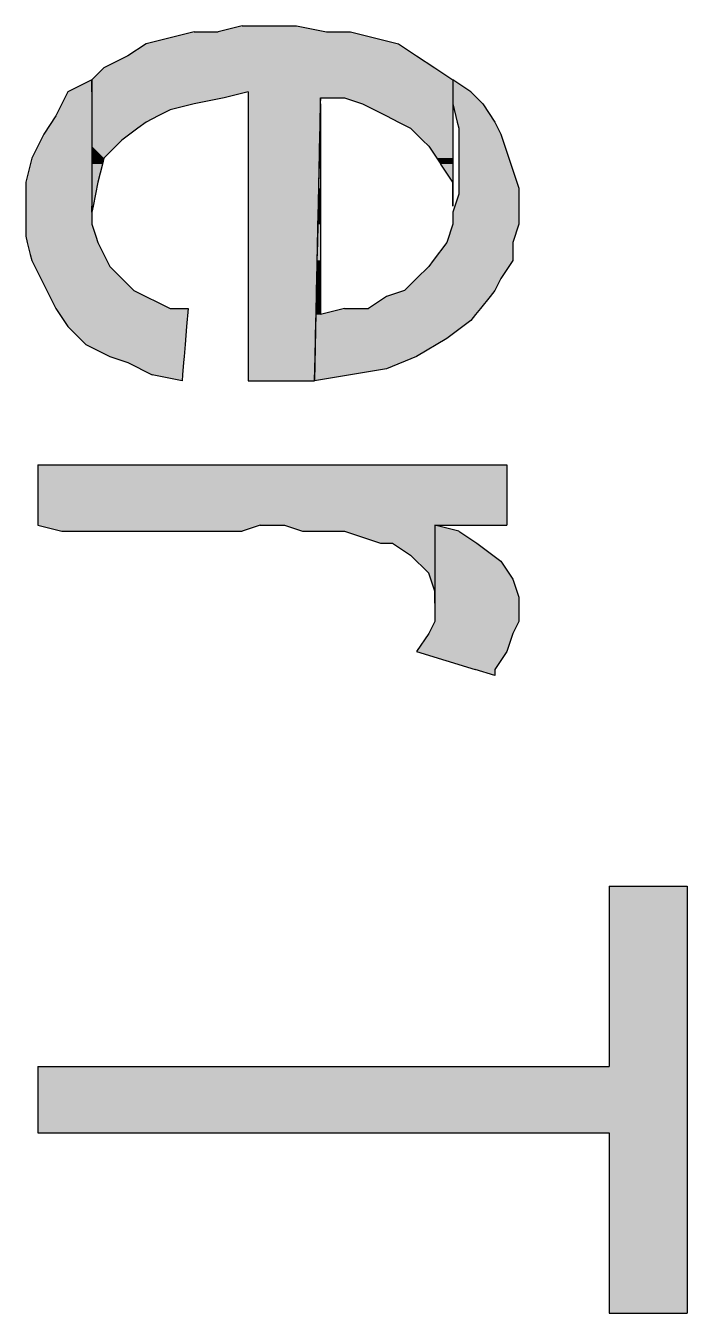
# Model space of a CAD drawing. Extents: x -1063 to 1100, y -467 to 441.
# Drawn here: x 568.47 to 586.8, y 164.75 to 200.42 of the extents above; entities that cross this region are included whole.
import ezdxf

# ---------------------------------------------------------------- set-up
doc = ezdxf.new("R2010")
doc.units = 0
doc.layers.add('H', color=7, linetype='CONTINUOUS')

# ---------------------------------------------------------------- blocks, each defined once
blk = doc.blocks.new('*U539')
at = {"layer": 'H', "color": 0, "linetype": 'CONTINUOUS'}
for p, q in [((570.298, 198.916), (569.632, 198.583)), ((570.298, 198.583), (570.298, 198.916)), ((569.632, 198.583), (569.298, 197.916)), ((570.298, 198.583), (570.298, 197.916)), ((569.298, 197.916), (568.965, 197.416)), ((570.298, 197.916), (570.298, 197.416)), ((568.965, 197.416), (568.632, 196.749)), ((570.298, 197.416), (570.298, 196.749)), ((568.632, 196.749), (568.465, 196.083)), ((570.298, 196.749), (570.298, 196.083)), ((568.465, 196.083), (568.465, 195.416)), ((570.298, 196.083), (570.298, 195.416)), ((568.465, 195.416), (568.465, 195.249)), ((568.465, 195.249), (568.465, 194.916)), ((570.298, 195.416), (570.298, 195.249)), ((570.298, 195.249), (570.298, 194.916)), ((568.465, 194.916), (568.465, 194.583)), ((570.298, 194.916), (570.409, 194.583)), ((568.465, 194.583), (568.507, 194.416)), ((568.507, 194.416), (568.59, 194.083)), ((570.409, 194.583), (570.465, 194.416)), ((570.465, 194.416), (570.632, 194.083)), ((568.59, 194.083), (568.632, 193.916)), ((570.632, 194.083), (570.715, 193.916)), ((568.632, 193.916), (568.715, 193.749)), ((568.715, 193.749), (568.965, 193.249)), ((570.715, 193.916), (570.798, 193.749)), ((570.798, 193.749), (571.298, 193.249)), ((568.965, 193.249), (569.048, 193.083)), ((569.048, 193.083), (569.298, 192.583)), ((571.298, 193.249), (571.465, 193.083)), ((571.465, 193.083), (572.465, 192.583)), ((569.298, 192.583), (569.632, 192.083)), ((572.465, 192.583), (572.798, 192.583)), ((572.798, 192.583), (572.965, 192.583)), ((572.965, 192.583), (572.923, 192.083)), ((569.632, 192.083), (570.132, 191.583)), ((572.923, 192.083), (572.882, 191.583)), ((570.132, 191.583), (570.798, 191.249)), ((572.882, 191.583), (572.854, 191.249)), ((570.798, 191.249), (571.298, 191.083)), ((572.854, 191.249), (572.84, 191.083)), ((571.298, 191.083), (571.965, 190.749)), ((572.84, 191.083), (572.812, 190.749)), ((572.798, 190.583), (571.965, 190.749)), ((572.812, 190.749), (572.798, 190.583))]:
    blk.add_line(p, q, dxfattribs=at)
for points in [[(570.298, 198.916), (569.632, 198.583), (570.298, 198.583)], [(569.632, 198.583), (569.298, 197.916), (570.298, 197.916)], [(569.298, 197.916), (568.965, 197.416), (570.298, 197.416)], [(568.965, 197.416), (568.632, 196.749), (570.298, 196.749)], [(568.632, 196.749), (568.465, 196.083), (570.298, 196.083)], [(568.465, 196.083), (568.465, 195.416), (570.298, 195.416)], [(568.465, 195.416), (568.465, 195.249), (570.298, 195.249)], [(568.465, 195.249), (568.465, 194.916), (570.298, 194.916)], [(568.465, 194.916), (568.465, 194.583), (570.409, 194.583)], [(568.465, 194.583), (568.507, 194.416), (570.465, 194.416)], [(568.507, 194.416), (568.59, 194.083), (570.632, 194.083)], [(568.59, 194.083), (568.632, 193.916), (570.715, 193.916)], [(568.632, 193.916), (568.715, 193.749), (570.798, 193.749)], [(568.715, 193.749), (568.965, 193.249), (571.298, 193.249)], [(568.965, 193.249), (569.048, 193.083), (571.465, 193.083)], [(569.048, 193.083), (569.298, 192.583), (572.465, 192.583)], [(569.298, 192.583), (569.632, 192.083), (572.923, 192.083)], [(572.465, 192.583), (572.465, 192.583), (572.798, 192.583)], [(572.798, 192.583), (572.798, 192.583), (572.965, 192.583)], [(569.632, 192.083), (570.132, 191.583), (572.882, 191.583)], [(570.132, 191.583), (570.798, 191.249), (572.854, 191.249)], [(570.798, 191.249), (571.298, 191.083), (572.84, 191.083)], [(571.298, 191.083), (571.965, 190.749), (572.812, 190.749)]]:
    blk.add_solid(points, dxfattribs=at)
at = {"layer": 'H', "color": 0, "linetype": 'CONTINUOUS', "extrusion": (0, 0, -1)}
for points in [[(-569.632, 198.583), (-570.298, 198.583), (-570.298, 197.916)], [(-569.298, 197.916), (-570.298, 197.916), (-570.298, 197.416)], [(-568.965, 197.416), (-570.298, 197.416), (-570.298, 196.749)], [(-568.632, 196.749), (-570.298, 196.749), (-570.298, 196.083)], [(-568.465, 196.083), (-570.298, 196.083), (-570.298, 195.416)], [(-568.465, 195.416), (-570.298, 195.416), (-570.298, 195.249)], [(-568.465, 195.249), (-570.298, 195.249), (-570.298, 194.916)], [(-568.465, 194.916), (-570.298, 194.916), (-570.409, 194.583)], [(-568.465, 194.583), (-570.409, 194.583), (-570.465, 194.416)], [(-568.507, 194.416), (-570.465, 194.416), (-570.632, 194.083)], [(-568.59, 194.083), (-570.632, 194.083), (-570.715, 193.916)], [(-568.632, 193.916), (-570.715, 193.916), (-570.798, 193.749)], [(-568.715, 193.749), (-570.798, 193.749), (-571.298, 193.249)], [(-568.965, 193.249), (-571.298, 193.249), (-571.465, 193.083)], [(-569.048, 193.083), (-571.465, 193.083), (-572.465, 192.583)], [(-569.298, 192.583), (-572.965, 192.583), (-572.923, 192.083)], [(-569.632, 192.083), (-572.923, 192.083), (-572.882, 191.583)], [(-570.132, 191.583), (-572.882, 191.583), (-572.854, 191.249)], [(-570.798, 191.249), (-572.854, 191.249), (-572.84, 191.083)], [(-571.298, 191.083), (-572.84, 191.083), (-572.812, 190.749)], [(-571.965, 190.749), (-572.812, 190.749), (-572.798, 190.583)]]:
    blk.add_solid(points, dxfattribs=at)
blk = doc.blocks.new('*U540')
at = {"layer": 'H', "color": 0, "linetype": 'CONTINUOUS'}
for p, q in [((573.132, 200.249), (572.465, 200.083)), ((573.132, 200.249), (573.798, 200.249)), ((574.465, 200.416), (573.798, 200.249)), ((574.465, 200.416), (575.298, 200.416)), ((575.298, 200.416), (575.965, 200.416)), ((575.965, 200.416), (576.798, 200.249)), ((576.798, 200.249), (577.465, 200.249)), ((577.465, 200.249), (578.132, 200.083)), ((571.798, 199.916), (571.298, 199.583)), ((572.465, 200.083), (571.798, 199.916)), ((578.132, 200.083), (578.798, 199.916)), ((578.798, 199.916), (579.298, 199.583)), ((571.298, 199.583), (570.632, 199.249)), ((579.298, 199.583), (579.798, 199.249)), ((570.632, 199.249), (570.298, 198.916)), ((579.798, 199.249), (580.298, 198.916)), ((570.298, 198.916), (570.298, 198.583)), ((580.298, 198.916), (580.298, 198.583)), ((570.298, 198.583), (570.298, 198.416)), ((570.298, 198.416), (570.298, 198.249)), ((573.965, 198.416), (573.132, 198.249)), ((574.632, 198.583), (573.965, 198.416)), ((574.632, 198.583), (574.632, 198.416)), ((574.632, 198.416), (574.632, 198.249)), ((576.632, 198.416), (576.628, 198.249)), ((576.632, 198.416), (577.298, 198.416)), ((577.298, 198.416), (577.798, 198.249)), ((580.298, 198.583), (580.298, 198.416)), ((580.298, 198.416), (580.298, 198.249)), ((570.298, 198.249), (570.298, 198.083)), ((570.298, 198.083), (570.298, 197.916)), ((572.465, 198.083), (572.132, 197.916)), ((573.132, 198.249), (572.465, 198.083)), ((574.632, 198.249), (574.632, 198.083)), ((574.632, 198.083), (574.632, 197.916)), ((576.625, 198.083), (576.621, 197.916)), ((576.628, 198.249), (576.625, 198.083)), ((577.798, 198.249), (578.132, 198.083)), ((578.132, 198.083), (578.465, 197.916)), ((580.298, 198.249), (580.298, 198.083)), ((580.298, 198.083), (580.298, 197.916)), ((570.298, 197.916), (570.298, 197.749)), ((570.298, 197.749), (570.298, 197.583)), ((571.798, 197.749), (571.576, 197.583)), ((572.132, 197.916), (571.798, 197.749)), ((574.632, 197.916), (574.632, 197.749)), ((574.632, 197.749), (574.632, 197.583)), ((576.617, 197.749), (576.614, 197.583)), ((576.621, 197.916), (576.617, 197.749)), ((578.465, 197.916), (578.798, 197.749)), ((578.798, 197.749), (579.132, 197.583)), ((580.298, 197.916), (580.298, 197.749)), ((580.298, 197.749), (580.298, 197.583)), ((570.298, 197.583), (570.298, 197.249)), ((570.298, 197.249), (570.298, 197.083)), ((571.132, 197.249), (570.965, 197.083)), ((571.576, 197.583), (571.132, 197.249)), ((574.632, 197.583), (574.632, 197.249)), ((574.632, 197.249), (574.632, 197.083)), ((576.607, 197.249), (576.603, 197.083)), ((576.614, 197.583), (576.607, 197.249)), ((579.132, 197.583), (579.465, 197.249)), ((579.465, 197.249), (579.632, 197.083)), ((580.298, 197.583), (580.298, 197.249)), ((580.298, 197.249), (580.298, 197.083)), ((570.298, 197.083), (570.298, 196.749)), ((570.965, 197.083), (570.632, 196.749)), ((574.632, 197.083), (574.632, 196.749)), ((576.603, 197.083), (576.596, 196.749)), ((579.632, 197.083), (579.854, 196.749)), ((580.298, 197.083), (580.298, 196.749)), ((570.298, 196.749), (570.298, 196.583)), ((570.298, 196.583), (570.298, 196.083)), ((570.59, 196.583), (570.465, 196.083)), ((570.632, 196.749), (570.59, 196.583)), ((574.632, 196.749), (574.632, 196.583)), ((574.632, 196.583), (574.632, 196.083)), ((576.593, 196.583), (576.582, 196.083)), ((576.596, 196.749), (576.593, 196.583)), ((579.854, 196.749), (579.965, 196.583)), ((580.298, 196.083), (579.965, 196.583)), ((580.298, 196.749), (580.298, 196.583)), ((580.298, 196.583), (580.298, 196.083)), ((570.298, 196.083), (570.298, 195.416)), ((570.465, 196.083), (570.332, 195.416)), ((574.632, 196.083), (574.632, 195.416)), ((576.582, 196.083), (576.568, 195.416)), ((580.298, 196.083), (580.298, 195.416)), ((580.298, 195.416), (580.298, 196.083)), ((570.332, 195.416), (570.298, 195.249)), ((570.298, 195.249), (570.298, 195.416)), ((574.632, 195.416), (574.632, 195.249)), ((574.632, 195.249), (574.632, 190.583)), ((576.564, 195.249), (576.465, 190.583)), ((576.568, 195.416), (576.564, 195.249)), ((574.632, 190.583), (576.465, 190.583))]:
    blk.add_line(p, q, dxfattribs=at)
for points in [[(573.132, 200.249), (572.465, 200.083), (578.132, 200.083)], [(573.132, 200.249), (573.132, 200.249), (573.798, 200.249)], [(574.465, 200.416), (573.798, 200.249), (576.798, 200.249)], [(574.465, 200.416), (574.465, 200.416), (575.298, 200.416)], [(575.298, 200.416), (575.298, 200.416), (575.965, 200.416)], [(576.798, 200.249), (576.798, 200.249), (577.465, 200.249)], [(571.798, 199.916), (571.298, 199.583), (579.298, 199.583)], [(572.465, 200.083), (571.798, 199.916), (578.798, 199.916)], [(571.298, 199.583), (570.632, 199.249), (579.798, 199.249)], [(570.632, 199.249), (570.298, 198.916), (580.298, 198.916)], [(570.298, 198.916), (570.298, 198.583), (580.298, 198.583)], [(570.298, 198.583), (570.298, 198.416), (573.965, 198.416)], [(570.298, 198.416), (570.298, 198.249), (573.132, 198.249)], [(574.632, 198.583), (574.632, 198.416), (580.298, 198.416)], [(574.632, 198.416), (574.632, 198.249), (576.628, 198.249)], [(576.632, 198.416), (576.632, 198.416), (577.298, 198.416)], [(577.298, 198.416), (577.798, 198.249), (580.298, 198.249)], [(570.298, 198.249), (570.298, 198.083), (572.465, 198.083)], [(570.298, 198.083), (570.298, 197.916), (572.132, 197.916)], [(574.632, 198.249), (574.632, 198.083), (576.625, 198.083)], [(574.632, 198.083), (574.632, 197.916), (576.621, 197.916)], [(577.798, 198.249), (578.132, 198.083), (580.298, 198.083)], [(578.132, 198.083), (578.465, 197.916), (580.298, 197.916)], [(570.298, 197.916), (570.298, 197.749), (571.798, 197.749)], [(570.298, 197.749), (570.298, 197.583), (571.576, 197.583)], [(574.632, 197.916), (574.632, 197.749), (576.617, 197.749)], [(574.632, 197.749), (574.632, 197.583), (576.614, 197.583)], [(578.465, 197.916), (578.798, 197.749), (580.298, 197.749)], [(578.798, 197.749), (579.132, 197.583), (580.298, 197.583)], [(570.298, 197.583), (570.298, 197.249), (571.132, 197.249)], [(570.298, 197.249), (570.298, 197.083), (570.965, 197.083)], [(574.632, 197.583), (574.632, 197.249), (576.607, 197.249)], [(574.632, 197.249), (574.632, 197.083), (576.603, 197.083)], [(579.132, 197.583), (579.465, 197.249), (580.298, 197.249)], [(579.465, 197.249), (579.632, 197.083), (580.298, 197.083)], [(570.298, 197.083), (570.298, 196.749), (570.632, 196.749)], [(574.632, 197.083), (574.632, 196.749), (576.596, 196.749)], [(579.632, 197.083), (579.854, 196.749), (580.298, 196.749)], [(570.298, 196.749), (570.298, 196.583), (570.59, 196.583)], [(570.298, 196.583), (570.298, 196.083), (570.465, 196.083)], [(574.632, 196.749), (574.632, 196.583), (576.593, 196.583)], [(574.632, 196.583), (574.632, 196.083), (576.582, 196.083)], [(579.854, 196.749), (579.965, 196.583), (580.298, 196.583)], [(570.298, 196.083), (570.298, 195.416), (570.332, 195.416)], [(574.632, 196.083), (574.632, 195.416), (576.568, 195.416)], [(580.298, 196.083), (580.298, 195.416), (580.298, 195.416)], [(574.632, 195.416), (574.632, 195.249), (576.564, 195.249)], [(574.632, 195.249), (574.632, 190.583), (576.465, 190.583)], [(574.632, 190.583), (574.632, 190.583), (576.465, 190.583)]]:
    blk.add_solid(points, dxfattribs=at)
at = {"layer": 'H', "color": 0, "linetype": 'CONTINUOUS', "extrusion": (0, 0, -1)}
for points in [[(-573.132, 200.249), (-577.465, 200.249), (-578.132, 200.083)], [(-574.465, 200.416), (-575.965, 200.416), (-576.798, 200.249)], [(-571.798, 199.916), (-578.798, 199.916), (-579.298, 199.583)], [(-572.465, 200.083), (-578.132, 200.083), (-578.798, 199.916)], [(-571.298, 199.583), (-579.298, 199.583), (-579.798, 199.249)], [(-570.632, 199.249), (-579.798, 199.249), (-580.298, 198.916)], [(-570.298, 198.916), (-580.298, 198.916), (-580.298, 198.583)], [(-570.298, 198.583), (-574.632, 198.583), (-573.965, 198.416)], [(-570.298, 198.416), (-573.965, 198.416), (-573.132, 198.249)], [(-574.632, 198.583), (-580.298, 198.583), (-580.298, 198.416)], [(-574.632, 198.416), (-576.632, 198.416), (-576.628, 198.249)], [(-577.298, 198.416), (-580.298, 198.416), (-580.298, 198.249)], [(-570.298, 198.249), (-573.132, 198.249), (-572.465, 198.083)], [(-570.298, 198.083), (-572.465, 198.083), (-572.132, 197.916)], [(-574.632, 198.249), (-576.628, 198.249), (-576.625, 198.083)], [(-574.632, 198.083), (-576.625, 198.083), (-576.621, 197.916)], [(-577.798, 198.249), (-580.298, 198.249), (-580.298, 198.083)], [(-578.132, 198.083), (-580.298, 198.083), (-580.298, 197.916)], [(-570.298, 197.916), (-572.132, 197.916), (-571.798, 197.749)], [(-570.298, 197.749), (-571.798, 197.749), (-571.576, 197.583)], [(-574.632, 197.916), (-576.621, 197.916), (-576.617, 197.749)], [(-574.632, 197.749), (-576.617, 197.749), (-576.614, 197.583)], [(-578.465, 197.916), (-580.298, 197.916), (-580.298, 197.749)], [(-578.798, 197.749), (-580.298, 197.749), (-580.298, 197.583)], [(-570.298, 197.583), (-571.576, 197.583), (-571.132, 197.249)], [(-570.298, 197.249), (-571.132, 197.249), (-570.965, 197.083)], [(-574.632, 197.583), (-576.614, 197.583), (-576.607, 197.249)], [(-574.632, 197.249), (-576.607, 197.249), (-576.603, 197.083)], [(-579.132, 197.583), (-580.298, 197.583), (-580.298, 197.249)], [(-579.465, 197.249), (-580.298, 197.249), (-580.298, 197.083)], [(-570.298, 197.083), (-570.965, 197.083), (-570.632, 196.749)], [(-574.632, 197.083), (-576.603, 197.083), (-576.596, 196.749)], [(-579.632, 197.083), (-580.298, 197.083), (-580.298, 196.749)], [(-570.298, 196.749), (-570.632, 196.749), (-570.59, 196.583)], [(-570.298, 196.583), (-570.59, 196.583), (-570.465, 196.083)], [(-574.632, 196.749), (-576.596, 196.749), (-576.593, 196.583)], [(-574.632, 196.583), (-576.593, 196.583), (-576.582, 196.083)], [(-579.854, 196.749), (-580.298, 196.749), (-580.298, 196.583)], [(-579.965, 196.583), (-580.298, 196.583), (-580.298, 196.083)], [(-570.298, 196.083), (-570.465, 196.083), (-570.332, 195.416)], [(-574.632, 196.083), (-576.582, 196.083), (-576.568, 195.416)], [(-570.298, 195.416), (-570.332, 195.416), (-570.298, 195.249)], [(-574.632, 195.416), (-576.568, 195.416), (-576.564, 195.249)], [(-574.632, 195.249), (-576.564, 195.249), (-576.465, 190.583)]]:
    blk.add_solid(points, dxfattribs=at)
blk = doc.blocks.new('*U541')
at = {"layer": 'H', "color": 0, "linetype": 'CONTINUOUS'}
for p, q in [((580.298, 198.916), (580.298, 198.583)), ((580.798, 198.583), (580.298, 198.916)), ((576.632, 198.416), (576.628, 198.249)), ((576.632, 198.249), (576.632, 198.416)), ((580.298, 198.583), (580.298, 198.416)), ((580.298, 198.416), (580.298, 198.249)), ((580.798, 198.583), (580.965, 198.416)), ((580.965, 198.416), (581.132, 198.249)), ((576.628, 198.249), (576.617, 197.749)), ((576.632, 198.249), (576.632, 197.749)), ((580.298, 198.249), (580.423, 197.749)), ((581.132, 198.249), (581.465, 197.749)), ((576.617, 197.749), (576.614, 197.583)), ((576.632, 197.749), (576.632, 197.583)), ((580.423, 197.749), (580.465, 197.583)), ((581.465, 197.749), (581.548, 197.583)), ((576.61, 197.416), (576.6, 196.916)), ((576.614, 197.583), (576.61, 197.416)), ((576.632, 197.583), (576.632, 197.416)), ((576.632, 197.416), (576.632, 196.916)), ((580.465, 197.583), (580.465, 197.416)), ((580.465, 197.416), (580.465, 196.916)), ((581.548, 197.583), (581.632, 197.416)), ((581.632, 197.416), (581.798, 196.916)), ((576.6, 196.916), (576.589, 196.416)), ((576.632, 196.916), (576.632, 196.416)), ((580.465, 196.916), (580.465, 196.416)), ((581.798, 196.916), (581.965, 196.416)), ((576.589, 196.416), (576.578, 195.916)), ((576.632, 196.416), (576.632, 195.916)), ((580.465, 196.416), (580.465, 195.916)), ((581.965, 196.416), (582.132, 195.916)), ((576.578, 195.916), (576.575, 195.749)), ((576.632, 195.916), (576.632, 195.749)), ((580.465, 195.916), (580.465, 195.749)), ((582.132, 195.916), (582.132, 195.749)), ((576.575, 195.749), (576.568, 195.416)), ((576.632, 195.749), (576.632, 195.416)), ((580.465, 195.749), (580.354, 195.416)), ((582.132, 195.749), (582.132, 195.416)), ((576.564, 195.249), (576.557, 194.916)), ((576.568, 195.416), (576.564, 195.249)), ((576.632, 195.416), (576.632, 195.249)), ((576.632, 195.249), (576.632, 194.916)), ((580.354, 195.416), (580.298, 195.249)), ((580.298, 195.249), (580.298, 194.916)), ((582.132, 195.416), (582.132, 195.249)), ((582.132, 195.249), (582.132, 194.916)), ((576.557, 194.916), (576.547, 194.416)), ((576.632, 194.916), (576.632, 194.416)), ((580.298, 194.916), (580.132, 194.416)), ((582.132, 194.916), (581.965, 194.416)), ((576.547, 194.416), (576.536, 193.916)), ((576.632, 194.416), (576.632, 193.916)), ((580.132, 194.416), (579.757, 193.916)), ((581.965, 194.416), (581.965, 193.916)), ((576.532, 193.749), (576.525, 193.416)), ((576.536, 193.916), (576.532, 193.749)), ((576.632, 193.916), (576.632, 193.749)), ((576.632, 193.749), (576.632, 193.416)), ((579.632, 193.749), (579.298, 193.416)), ((579.757, 193.916), (579.632, 193.749)), ((581.854, 193.749), (581.632, 193.416)), ((581.965, 193.916), (581.854, 193.749)), ((576.525, 193.416), (576.518, 193.083)), ((576.632, 193.416), (576.632, 193.083)), ((579.298, 193.416), (578.965, 193.083)), ((581.632, 193.416), (581.465, 193.083)), ((576.518, 193.083), (576.515, 192.916)), ((576.632, 193.083), (576.632, 192.916)), ((578.965, 193.083), (578.465, 192.916)), ((581.465, 193.083), (581.332, 192.916)), ((576.515, 192.916), (576.508, 192.583)), ((576.632, 192.916), (576.632, 192.583)), ((578.465, 192.916), (577.965, 192.583)), ((581.332, 192.916), (581.065, 192.583)), ((576.5, 192.249), (576.49, 191.749)), ((576.504, 192.416), (576.5, 192.249)), ((576.508, 192.583), (576.504, 192.416)), ((576.632, 192.583), (576.632, 192.416)), ((577.298, 192.583), (576.632, 192.416)), ((577.298, 192.583), (577.965, 192.583)), ((580.798, 192.249), (580.132, 191.749)), ((580.932, 192.416), (580.798, 192.249)), ((581.065, 192.583), (580.932, 192.416)), ((576.49, 191.749), (576.479, 191.249)), ((580.132, 191.749), (579.298, 191.249)), ((576.479, 191.249), (576.472, 190.916)), ((579.298, 191.249), (578.465, 190.916)), ((576.472, 190.916), (576.469, 190.749)), ((578.465, 190.916), (577.465, 190.749)), ((577.465, 190.749), (576.465, 190.583)), ((576.465, 190.583), (576.469, 190.749))]:
    blk.add_line(p, q, dxfattribs=at)
for points in [[(580.298, 198.916), (580.298, 198.583), (580.798, 198.583)], [(576.632, 198.416), (576.628, 198.249), (576.632, 198.249)], [(580.298, 198.583), (580.298, 198.416), (580.965, 198.416)], [(580.298, 198.416), (580.298, 198.249), (581.132, 198.249)], [(576.628, 198.249), (576.617, 197.749), (576.632, 197.749)], [(580.298, 198.249), (580.423, 197.749), (581.465, 197.749)], [(576.617, 197.749), (576.614, 197.583), (576.632, 197.583)], [(580.423, 197.749), (580.465, 197.583), (581.548, 197.583)], [(576.61, 197.416), (576.6, 196.916), (576.632, 196.916)], [(576.614, 197.583), (576.61, 197.416), (576.632, 197.416)], [(580.465, 197.583), (580.465, 197.416), (581.632, 197.416)], [(580.465, 197.416), (580.465, 196.916), (581.798, 196.916)], [(576.6, 196.916), (576.589, 196.416), (576.632, 196.416)], [(580.465, 196.916), (580.465, 196.416), (581.965, 196.416)], [(576.589, 196.416), (576.578, 195.916), (576.632, 195.916)], [(580.465, 196.416), (580.465, 195.916), (582.132, 195.916)], [(576.578, 195.916), (576.575, 195.749), (576.632, 195.749)], [(580.465, 195.916), (580.465, 195.749), (582.132, 195.749)], [(576.575, 195.749), (576.568, 195.416), (576.632, 195.416)], [(580.465, 195.749), (580.354, 195.416), (582.132, 195.416)], [(576.564, 195.249), (576.557, 194.916), (576.632, 194.916)], [(576.568, 195.416), (576.564, 195.249), (576.632, 195.249)], [(580.354, 195.416), (580.298, 195.249), (582.132, 195.249)], [(580.298, 195.249), (580.298, 194.916), (582.132, 194.916)], [(576.557, 194.916), (576.547, 194.416), (576.632, 194.416)], [(580.298, 194.916), (580.132, 194.416), (581.965, 194.416)], [(576.547, 194.416), (576.536, 193.916), (576.632, 193.916)], [(580.132, 194.416), (579.757, 193.916), (581.965, 193.916)], [(576.532, 193.749), (576.525, 193.416), (576.632, 193.416)], [(576.536, 193.916), (576.532, 193.749), (576.632, 193.749)], [(579.632, 193.749), (579.298, 193.416), (581.632, 193.416)], [(579.757, 193.916), (579.632, 193.749), (581.854, 193.749)], [(576.525, 193.416), (576.518, 193.083), (576.632, 193.083)], [(579.298, 193.416), (578.965, 193.083), (581.465, 193.083)], [(576.518, 193.083), (576.515, 192.916), (576.632, 192.916)], [(578.965, 193.083), (578.465, 192.916), (581.332, 192.916)], [(576.515, 192.916), (576.508, 192.583), (576.632, 192.583)], [(578.465, 192.916), (577.965, 192.583), (581.065, 192.583)], [(576.5, 192.249), (576.49, 191.749), (580.132, 191.749)], [(576.504, 192.416), (576.5, 192.249), (580.798, 192.249)], [(576.508, 192.583), (576.504, 192.416), (576.632, 192.416)], [(577.298, 192.583), (576.632, 192.416), (580.932, 192.416)], [(577.298, 192.583), (577.298, 192.583), (577.965, 192.583)], [(576.49, 191.749), (576.479, 191.249), (579.298, 191.249)], [(576.479, 191.249), (576.472, 190.916), (578.465, 190.916)], [(576.472, 190.916), (576.469, 190.749), (577.465, 190.749)]]:
    blk.add_solid(points, dxfattribs=at)
at = {"layer": 'H', "color": 0, "linetype": 'CONTINUOUS', "extrusion": (0, 0, -1)}
for points in [[(-580.298, 198.583), (-580.798, 198.583), (-580.965, 198.416)], [(-580.298, 198.416), (-580.965, 198.416), (-581.132, 198.249)], [(-576.628, 198.249), (-576.632, 198.249), (-576.632, 197.749)], [(-580.298, 198.249), (-581.132, 198.249), (-581.465, 197.749)], [(-576.617, 197.749), (-576.632, 197.749), (-576.632, 197.583)], [(-580.423, 197.749), (-581.465, 197.749), (-581.548, 197.583)], [(-576.61, 197.416), (-576.632, 197.416), (-576.632, 196.916)], [(-576.614, 197.583), (-576.632, 197.583), (-576.632, 197.416)], [(-580.465, 197.583), (-581.548, 197.583), (-581.632, 197.416)], [(-580.465, 197.416), (-581.632, 197.416), (-581.798, 196.916)], [(-576.6, 196.916), (-576.632, 196.916), (-576.632, 196.416)], [(-580.465, 196.916), (-581.798, 196.916), (-581.965, 196.416)], [(-576.589, 196.416), (-576.632, 196.416), (-576.632, 195.916)], [(-580.465, 196.416), (-581.965, 196.416), (-582.132, 195.916)], [(-576.578, 195.916), (-576.632, 195.916), (-576.632, 195.749)], [(-580.465, 195.916), (-582.132, 195.916), (-582.132, 195.749)], [(-576.575, 195.749), (-576.632, 195.749), (-576.632, 195.416)], [(-580.465, 195.749), (-582.132, 195.749), (-582.132, 195.416)], [(-576.564, 195.249), (-576.632, 195.249), (-576.632, 194.916)], [(-576.568, 195.416), (-576.632, 195.416), (-576.632, 195.249)], [(-580.298, 195.249), (-582.132, 195.249), (-582.132, 194.916)], [(-580.354, 195.416), (-582.132, 195.416), (-582.132, 195.249)], [(-576.557, 194.916), (-576.632, 194.916), (-576.632, 194.416)], [(-580.298, 194.916), (-582.132, 194.916), (-581.965, 194.416)], [(-576.547, 194.416), (-576.632, 194.416), (-576.632, 193.916)], [(-580.132, 194.416), (-581.965, 194.416), (-581.965, 193.916)], [(-576.532, 193.749), (-576.632, 193.749), (-576.632, 193.416)], [(-576.536, 193.916), (-576.632, 193.916), (-576.632, 193.749)], [(-579.632, 193.749), (-581.854, 193.749), (-581.632, 193.416)], [(-579.757, 193.916), (-581.965, 193.916), (-581.854, 193.749)], [(-576.525, 193.416), (-576.632, 193.416), (-576.632, 193.083)], [(-579.298, 193.416), (-581.632, 193.416), (-581.465, 193.083)], [(-576.518, 193.083), (-576.632, 193.083), (-576.632, 192.916)], [(-578.965, 193.083), (-581.465, 193.083), (-581.332, 192.916)], [(-576.515, 192.916), (-576.632, 192.916), (-576.632, 192.583)], [(-578.465, 192.916), (-581.332, 192.916), (-581.065, 192.583)], [(-576.5, 192.249), (-580.798, 192.249), (-580.132, 191.749)], [(-576.504, 192.416), (-580.932, 192.416), (-580.798, 192.249)], [(-576.508, 192.583), (-576.632, 192.583), (-576.632, 192.416)], [(-577.298, 192.583), (-581.065, 192.583), (-580.932, 192.416)], [(-576.49, 191.749), (-580.132, 191.749), (-579.298, 191.249)], [(-576.479, 191.249), (-579.298, 191.249), (-578.465, 190.916)], [(-576.472, 190.916), (-578.465, 190.916), (-577.465, 190.749)], [(-576.469, 190.749), (-577.465, 190.749), (-576.465, 190.583)]]:
    blk.add_solid(points, dxfattribs=at)
blk = doc.blocks.new('*U542')
at = {"layer": 'H', "color": 0, "linetype": 'CONTINUOUS'}
for p, q in [((568.798, 188.249), (581.798, 188.249)), ((568.798, 188.249), (568.798, 186.583)), ((581.798, 188.249), (581.798, 186.583)), ((568.798, 186.583), (569.465, 186.416)), ((574.965, 186.583), (574.465, 186.416)), ((574.965, 186.583), (575.632, 186.583)), ((575.632, 186.583), (576.132, 186.416)), ((579.798, 186.583), (581.798, 186.583)), ((579.798, 186.583), (579.798, 186.416)), ((569.465, 186.416), (569.965, 186.416)), ((569.965, 186.416), (570.632, 186.416)), ((570.632, 186.416), (571.132, 186.416)), ((571.132, 186.416), (571.632, 186.416)), ((571.632, 186.416), (572.298, 186.416)), ((572.298, 186.416), (572.798, 186.416)), ((572.798, 186.416), (573.298, 186.416)), ((573.298, 186.416), (573.965, 186.416)), ((573.965, 186.416), (574.465, 186.416)), ((576.132, 186.416), (576.632, 186.416)), ((576.632, 186.416), (577.298, 186.416)), ((577.298, 186.416), (577.798, 186.249)), ((577.798, 186.249), (578.298, 186.083)), ((579.798, 186.416), (579.798, 186.249)), ((579.798, 186.249), (579.798, 186.083)), ((578.298, 186.083), (578.632, 186.083)), ((578.632, 186.083), (579.132, 185.749)), ((579.798, 186.083), (579.798, 185.749)), ((579.132, 185.749), (579.632, 185.249)), ((579.798, 185.749), (579.798, 185.249)), ((579.798, 184.749), (579.632, 185.249)), ((579.798, 185.249), (579.798, 184.749)), ((579.798, 184.749), (579.798, 184.416)), ((579.798, 184.416), (579.798, 184.749))]:
    blk.add_line(p, q, dxfattribs=at)
for points in [[(568.798, 188.249), (568.798, 188.249), (581.798, 188.249)], [(568.798, 188.249), (568.798, 186.583), (581.798, 186.583)], [(568.798, 186.583), (569.465, 186.416), (574.465, 186.416)], [(574.965, 186.583), (574.965, 186.583), (575.632, 186.583)], [(575.632, 186.583), (576.132, 186.416), (579.798, 186.416)], [(579.798, 186.583), (579.798, 186.583), (581.798, 186.583)], [(569.465, 186.416), (569.465, 186.416), (569.965, 186.416)], [(569.965, 186.416), (569.965, 186.416), (570.632, 186.416)], [(570.632, 186.416), (570.632, 186.416), (571.132, 186.416)], [(571.132, 186.416), (571.132, 186.416), (571.632, 186.416)], [(571.632, 186.416), (571.632, 186.416), (572.298, 186.416)], [(572.298, 186.416), (572.298, 186.416), (572.798, 186.416)], [(572.798, 186.416), (572.798, 186.416), (573.298, 186.416)], [(573.298, 186.416), (573.298, 186.416), (573.965, 186.416)], [(573.965, 186.416), (573.965, 186.416), (574.465, 186.416)], [(576.132, 186.416), (576.132, 186.416), (576.632, 186.416)], [(576.632, 186.416), (576.632, 186.416), (577.298, 186.416)], [(577.298, 186.416), (577.798, 186.249), (579.798, 186.249)], [(577.798, 186.249), (578.298, 186.083), (579.798, 186.083)], [(578.298, 186.083), (578.298, 186.083), (578.632, 186.083)], [(578.632, 186.083), (579.132, 185.749), (579.798, 185.749)], [(579.132, 185.749), (579.632, 185.249), (579.798, 185.249)], [(579.798, 184.749), (579.798, 184.416), (579.798, 184.416)]]:
    blk.add_solid(points, dxfattribs=at)
at = {"layer": 'H', "color": 0, "linetype": 'CONTINUOUS', "extrusion": (0, 0, -1)}
for points in [[(-568.798, 188.249), (-581.798, 188.249), (-581.798, 186.583)], [(-568.798, 186.583), (-574.965, 186.583), (-574.465, 186.416)], [(-575.632, 186.583), (-579.798, 186.583), (-579.798, 186.416)], [(-577.298, 186.416), (-579.798, 186.416), (-579.798, 186.249)], [(-577.798, 186.249), (-579.798, 186.249), (-579.798, 186.083)], [(-578.632, 186.083), (-579.798, 186.083), (-579.798, 185.749)], [(-579.132, 185.749), (-579.798, 185.749), (-579.798, 185.249)], [(-579.632, 185.249), (-579.798, 185.249), (-579.798, 184.749)]]:
    blk.add_solid(points, dxfattribs=at)
blk = doc.blocks.new('*U543')
at = {"layer": 'H', "color": 0, "linetype": 'CONTINUOUS'}
for p, q in [((579.798, 186.583), (579.798, 186.416)), ((580.465, 186.416), (579.798, 186.583)), ((579.798, 186.416), (579.798, 186.083)), ((580.465, 186.416), (580.965, 186.083)), ((579.798, 186.083), (579.798, 185.583)), ((580.965, 186.083), (581.632, 185.583)), ((579.798, 185.583), (579.798, 185.083)), ((581.632, 185.583), (581.965, 185.083)), ((579.798, 185.083), (579.798, 184.583)), ((581.965, 185.083), (582.132, 184.583)), ((579.798, 184.583), (579.798, 184.416)), ((579.798, 184.416), (579.798, 183.916)), ((582.132, 184.583), (582.132, 184.416)), ((582.132, 184.416), (582.132, 183.916)), ((579.798, 183.916), (579.632, 183.583)), ((582.132, 183.916), (581.965, 183.583)), ((579.632, 183.583), (579.298, 183.083)), ((581.965, 183.583), (581.798, 183.083)), ((579.298, 183.083), (580.923, 182.583)), ((581.798, 183.083), (581.465, 182.583)), ((581.465, 182.416), (580.923, 182.583)), ((581.465, 182.583), (581.465, 182.416))]:
    blk.add_line(p, q, dxfattribs=at)
for points in [[(579.798, 186.583), (579.798, 186.416), (580.465, 186.416)], [(579.798, 186.416), (579.798, 186.083), (580.965, 186.083)], [(579.798, 186.083), (579.798, 185.583), (581.632, 185.583)], [(579.798, 185.583), (579.798, 185.083), (581.965, 185.083)], [(579.798, 185.083), (579.798, 184.583), (582.132, 184.583)], [(579.798, 184.583), (579.798, 184.416), (582.132, 184.416)], [(579.798, 184.416), (579.798, 183.916), (582.132, 183.916)], [(579.798, 183.916), (579.632, 183.583), (581.965, 183.583)], [(579.632, 183.583), (579.298, 183.083), (581.798, 183.083)], [(579.298, 183.083), (580.923, 182.583), (581.465, 182.583)]]:
    blk.add_solid(points, dxfattribs=at)
at = {"layer": 'H', "color": 0, "linetype": 'CONTINUOUS', "extrusion": (0, 0, -1)}
for points in [[(-579.798, 186.416), (-580.465, 186.416), (-580.965, 186.083)], [(-579.798, 186.083), (-580.965, 186.083), (-581.632, 185.583)], [(-579.798, 185.583), (-581.632, 185.583), (-581.965, 185.083)], [(-579.798, 185.083), (-581.965, 185.083), (-582.132, 184.583)], [(-579.798, 184.583), (-582.132, 184.583), (-582.132, 184.416)], [(-579.798, 184.416), (-582.132, 184.416), (-582.132, 183.916)], [(-579.798, 183.916), (-582.132, 183.916), (-581.965, 183.583)], [(-579.632, 183.583), (-581.965, 183.583), (-581.798, 183.083)], [(-579.298, 183.083), (-581.798, 183.083), (-581.465, 182.583)], [(-580.923, 182.583), (-581.465, 182.583), (-581.465, 182.416)]]:
    blk.add_solid(points, dxfattribs=at)
blk = doc.blocks.new('*U544')
at = {"layer": 'H', "color": 0, "linetype": 'CONTINUOUS'}
for p, q in [((584.632, 176.583), (586.798, 176.583)), ((584.632, 176.583), (584.632, 171.583)), ((586.798, 176.583), (586.798, 171.583)), ((568.798, 171.583), (584.632, 171.583)), ((568.798, 171.583), (568.798, 169.749)), ((586.798, 171.583), (586.798, 169.749)), ((568.798, 169.749), (584.632, 169.749)), ((584.632, 169.749), (584.632, 164.749)), ((586.798, 169.749), (586.798, 164.749)), ((584.632, 164.749), (586.798, 164.749))]:
    blk.add_line(p, q, dxfattribs=at)
for points in [[(584.632, 176.583), (584.632, 176.583), (586.798, 176.583)], [(584.632, 176.583), (584.632, 171.583), (586.798, 171.583)], [(568.798, 171.583), (568.798, 171.583), (584.632, 171.583)], [(568.798, 171.583), (568.798, 169.749), (586.798, 169.749)], [(568.798, 169.749), (568.798, 169.749), (584.632, 169.749)], [(584.632, 169.749), (584.632, 164.749), (586.798, 164.749)], [(584.632, 164.749), (584.632, 164.749), (586.798, 164.749)]]:
    blk.add_solid(points, dxfattribs=at)
at = {"layer": 'H', "color": 0, "linetype": 'CONTINUOUS', "extrusion": (0, 0, -1)}
for points in [[(-584.632, 176.583), (-586.798, 176.583), (-586.798, 171.583)], [(-568.798, 171.583), (-586.798, 171.583), (-586.798, 169.749)], [(-584.632, 169.749), (-586.798, 169.749), (-586.798, 164.749)]]:
    blk.add_solid(points, dxfattribs=at)

msp = doc.modelspace()

# ---------------------------------------------------------------- block references
at = {"layer": 'H', "color": 0, "linetype": 'CONTINUOUS'}
for name in ['*U540', '*U539', '*U541', '*U542', '*U543', '*U544']:
    msp.add_blockref(name, (0, 0), dxfattribs=at)

doc.saveas('drawing.dxf')
